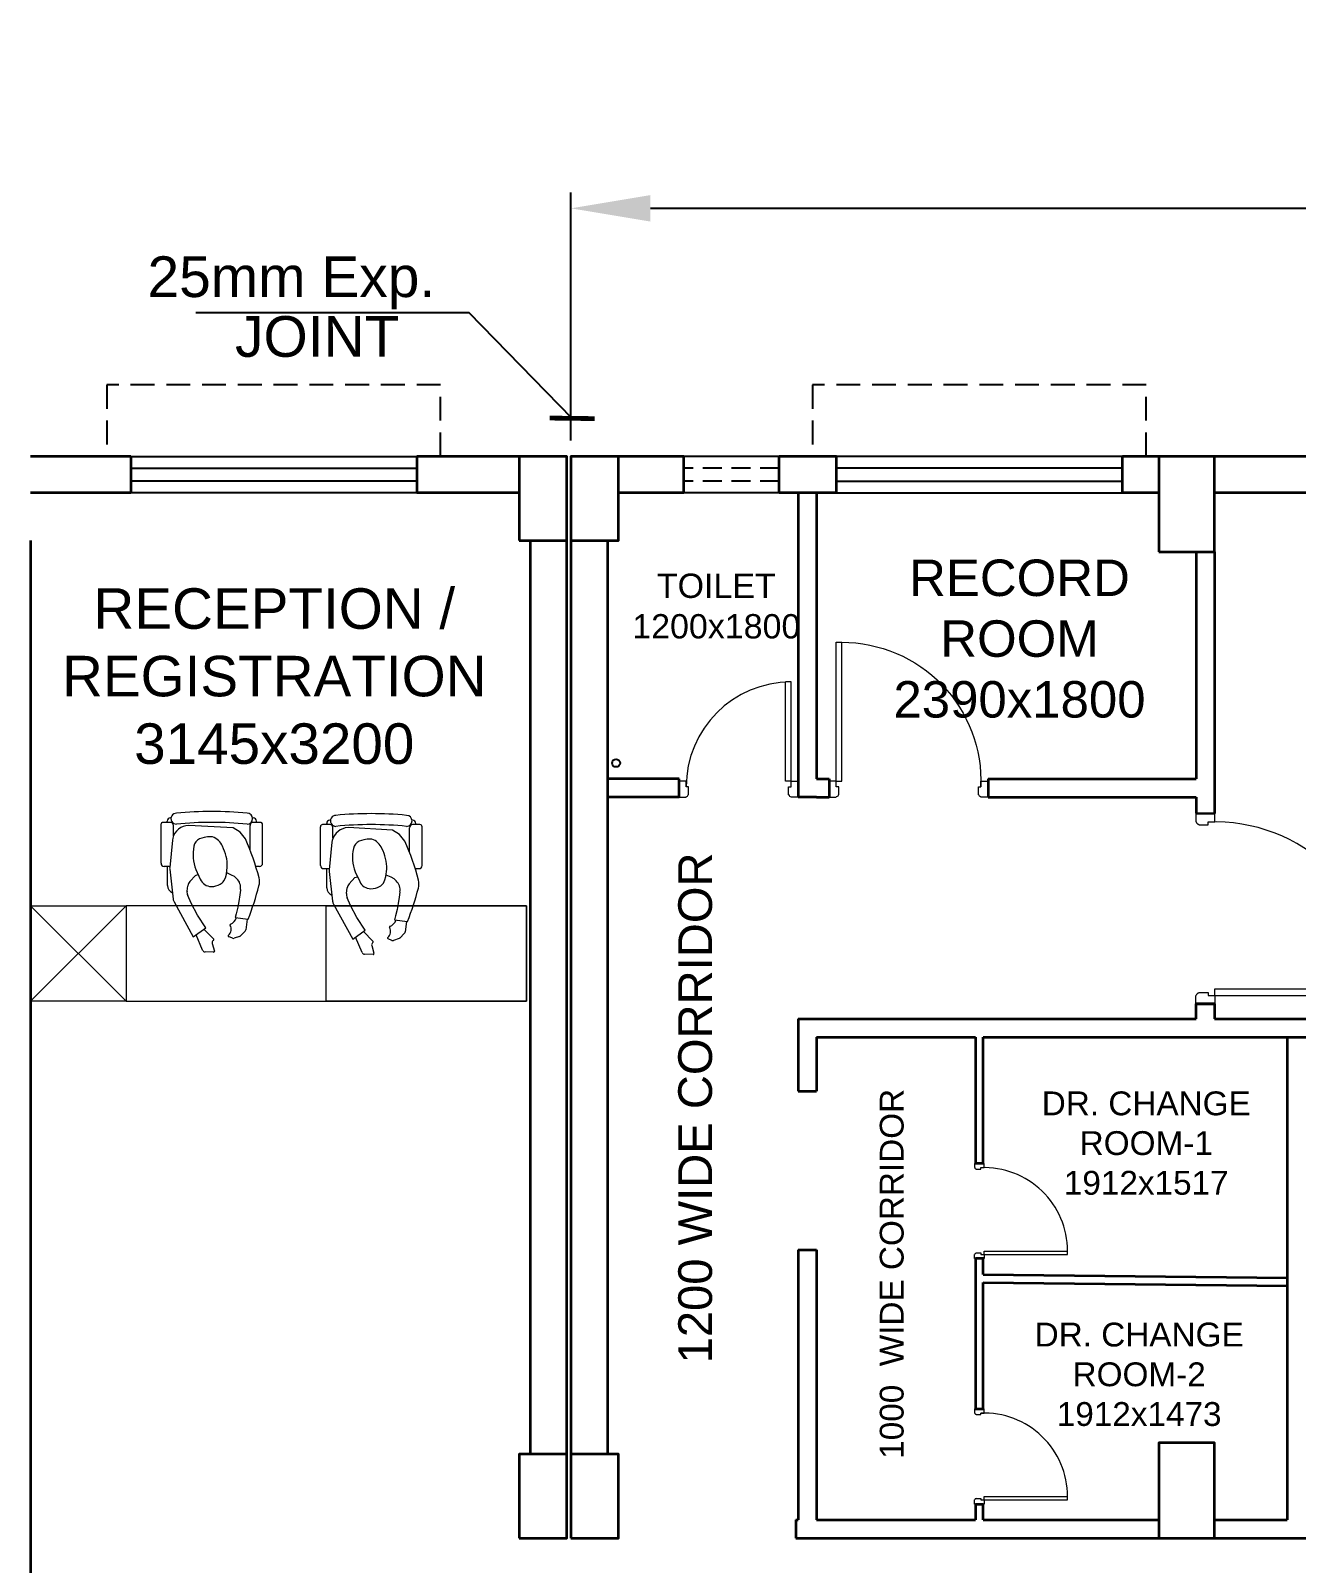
# Model space of a CAD drawing. Header units: millimetres. Extents: x 1380494 to 2061523, y -305664 to -174999.
# Drawn here: x 2005513 to 2013478, y -278272 to -268624 of the extents above; entities that cross this region are included whole.
import ezdxf
from ezdxf.enums import TextEntityAlignment as Align

# ---------------------------------------------------------------- set-up
doc = ezdxf.new("R2010")
doc.units = ezdxf.units.MM
doc.header["$LTSCALE"] = 600
doc.header["$MEASUREMENT"] = 0
doc.header["$PDMODE"] = 35
doc.linetypes.add('HIDDEN', pattern=[0.375, 0.25, -0.125])
for name, color, linetype, lineweight in [('col', 5, 'Continuous', 35), ('D.F', 251, 'Continuous', 5), ('DOOR', 144, 'Continuous', 13), ('funiture', 30, 'Continuous', 13), ('P-Wall', 250, 'Continuous', 35)]:
    doc.layers.add(name, color=color, linetype=linetype, lineweight=lineweight)
for name, color, linetype in [('EXP JOINT', 3, 'Continuous'), ('Lines', 7, 'Continuous'), ('MEP_HVAC_DRAIN_PIPE', 7, 'Continuous'), ('TEXT', 250, 'Continuous'), ('wall', 1, 'Continuous'), ('Window', 4, 'Continuous')]:
    doc.layers.add(name, color=color, linetype=linetype)
doc.styles.add('ARIAL', font='arial.ttf')
doc.styles.add('ROMANS', font='romans.shx')
doc.styles.add('ROMANT', font='romant.shx')
doc.dimstyles.new('CSB', dxfattribs={"dimscale": 150, "dimtxt": 1.5, "dimasz": 1.5, "dimexe": 1, "dimexo": 1, "dimgap": 1, "dimtad": 1, "dimdec": 0, "dimzin": 0, "dimdsep": 46, "dimtxsty": 'ROMANS', "dimblk": 'ARCHTICK', "dimcen": 1, "dimdle": 1, "dimclrd": 5, "dimclre": 5, "dimclrt": 6, "dimadec": 0, "dimazin": 0, "dimtfac": 1, "dimtdec": 0, "dimtix": 1, "dimtmove": 2, "dimatfit": 3, "dimldrblk": 'ARCHTICK', "dimfxl": 1, "dimtolj": 1, "dimtzin": 0, "dimarcsym": 0})
doc.dimstyles.get("Standard").update_dxf_attribs({"dimscale": 1.5, "dimtxt": 150, "dimasz": 150, "dimexe": 100, "dimexo": 100, "dimgap": 0.25, "dimtad": 0, "dimdec": 0, "dimzin": 0, "dimdsep": 46, "dimtxsty": 'ARIAL', "dimcen": 0.09, "dimdle": 100, "dimclrd": 7, "dimclre": 7, "dimclrt": 7, "dimadec": 0, "dimazin": 0, "dimtfac": 1, "dimtdec": 0, "dimtofl": 0, "dimtmove": 0, "dimatfit": 3, "dimfxl": 1, "dimtolj": 1, "dimtzin": 0, "dimarcsym": 0})

# ---------------------------------------------------------------- blocks, each defined once
blk = doc.blocks.new('A$C19B8274B')
at = {"layer": 'DOOR'}
blk.add_line((-45, 925), (-80, 925), dxfattribs=at)
at = {"layer": 'DOOR', "color": 8}
for p, q in [((-80, 50), (-80, 925)), ((-45, 50), (-45, 925)), ((-45, 50), (-80, 50)), ((-955, -50), (-955, -47.5)), ((-940, -35), (-942.5, -35)), ((-60, -35), (-57.5, -35)), ((-45, -50), (-45, -47.5))]:
    blk.add_line(p, q, dxfattribs=at)
for points in [[(-940, 15), (-955, 15), (-955, 50), (-1000, 50), (-1000, -50), (-955, -50)], [(-940, -35), (-940, 15)], [(-60, 15), (-45, 15), (-45, 50), (0, 50), (0, -50), (-45, -50)], [(-60, -35), (-60, 15)]]:
    blk.add_lwpolyline(points, dxfattribs=at)
for centre, radius, start, end in [((-80, 50), 875, 90, 182.29244), ((-955, -35), 12.5, 270, 0), ((-45, -35), 12.5, 180, 270)]:
    blk.add_arc(centre, radius, start, end, dxfattribs=at)
blk = doc.blocks.new('W1800')
at = {"layer": 'wall', "color": 7}
for p, q in [((0, -57.5), (0, 172.5)), ((1800, 172.5), (1800, -57.5))]:
    blk.add_line(p, q, dxfattribs=at)
at = {"layer": 'Window'}
for p, q in [((0, 172.5), (1800, 172.5)), ((0, 97.5), (1800, 97.5)), ((1800, 17.5), (0, 17.5)), ((1800, -57.5), (0, -57.5))]:
    blk.add_line(p, q, dxfattribs=at)
blk = doc.blocks.new('*D172')
at = {"layer": 'D.F', "color": 5, "lineweight": -2, "transparency": 16777216}
for p, q in [((2008913.3, -271204.3), (2008913.3, -269642.7)), ((2042188.3, -271204.3), (2042188.3, -269642.7)), ((2009413.3, -269742.7), (2021395.6, -269742.7)), ((2041688.3, -269742.7), (2029706, -269742.7))]:
    blk.add_line(p, q, dxfattribs=at)
at = {"layer": 'D.F', "color": 5, "transparency": 16777216}
for points in [[(2009413.3, -269659.4), (2009413.3, -269826.1), (2008913.3, -269742.7)], [(2041688.3, -269659.4), (2041688.3, -269826.1), (2042188.3, -269742.7)]]:
    blk.add_solid(points, dxfattribs=at)
at = {"layer": 'Defpoints', "color": 0, "transparency": 16777216}
for p in [(2008913.3, -269742.7), (2008913.3, -271304.3), (2042188.3, -271304.3)]:
    blk.add_point(p, dxfattribs=at)
at = {"layer": 'D.F', "color": 7, "transparency": 16777216, "insert": (2025550.8, -269742.7), "char_height": 750, "attachment_point": 5, "style": 'ROMANT'}
blk.add_mtext('\\A1;{\\H0.6667x;INFERTILITY CENTER}', dxfattribs=at)
blk = doc.blocks.new('750')
at = {"layer": 'DOOR', "color": 8}
for p, q in [((-50, 705), (-47.5, 705)), ((-35, 690), (-35, 692.5)), ((-50, 45), (-47.5, 45)), ((-35, 60), (-35, 57.5)), ((50, 45), (50, 80)), ((50, 80), (675, 80)), ((50, 45), (675, 45)), ((675, 45), (675, 80))]:
    blk.add_line(p, q, dxfattribs=at)
for points in [[(15, 690), (15, 705), (50, 705), (50, 750), (-50, 750), (-50, 705)], [(-35, 690), (15, 690)], [(15, 60), (15, 45), (50, 45), (50, 0), (-50, 0), (-50, 45)], [(-35, 60), (15, 60)]]:
    blk.add_lwpolyline(points, dxfattribs=at)
for centre, radius, start, end in [((-35, 705), 12.5, 180, 270), ((15, 45), 660, 0, 90), ((-35, 45), 12.5, 90, 180)]:
    blk.add_arc(centre, radius, start, end, dxfattribs=at)
blk = doc.blocks.new('A$C749C31A5')
for p, q in [((287.9, 755.3), (275.2, 799.3)), ((280.3, 805.9), (329.4, 804.2)), ((343.1, 794.7), (380.2, 706.3)), ((99.5, 684.5), (126.3, 711.6)), ((131.5, 714.8), (163.4, 725.6)), ((172.8, 725.3), (194.5, 716.3)), ((335.7, 674), (280.6, 730)), ((281.1, 737.7), (282.6, 738.9)), ((396.3, 717.8), (325.4, 666.1)), ((506.5, 517.8), (396.3, 717.8)), ((157.6, 607.4), (82.4, 617.4)), ((88.5, 616.7), (95.7, 676.7)), ((325.4, 666.1), (373.2, 594.5)), ((135.8, 514.9), (142.2, 547.8)), ((142.2, 547.8), (151.8, 585.3)), ((151.8, 585.3), (157.6, 607.4)), ((373.2, 594.5), (408.7, 524.8)), ((126.5, 447.7), (126.8, 449.7)), ((126.8, 449.7), (130, 478.1)), ((130, 478.1), (135.8, 514.9)), ((408.7, 524.8), (428.6, 481.1)), ((432.2, 456.6), (427.9, 425.2)), ((531.4, 330.4), (511.7, 501.3)), ((162, 371.3), (147.8, 384.8)), ((179.4, 362.2), (162, 371.3)), ((206.3, 350.2), (179.4, 362.2)), ((207.4, 359), (202.2, 318.3)), ((211.9, 379.6), (207.4, 359)), ((220.9, 397.1), (211.9, 379.6)), ((382.5, 332.6), (356.5, 388.1)), ((384.5, 366.1), (369.6, 361.3)), ((416.5, 401), (384.5, 366.1)), ((543.8, 424.6), (543.8, 314.9)), ((0, 297), (0, 74.8)), ((17.9, 314.9), (38.9, 314.9)), ((515.3, 163.6), (531.4, 320.7)), ((530.9, 314.9), (563.3, 314.9)), ((581.2, 297), (581.2, 74.8)), ((71.5, 221.4), (71.5, 80.4)), ((98.4, 157.4), (128.8, 118.8)), ((128.8, 118.8), (168.8, 93.6)), ((168.8, 93.6), (422.9, 79.8)), ((286.5, 145.4), (314.3, 146)), ((314.3, 146), (333.6, 149.3)), ((333.6, 149.3), (360.1, 157.7)), ((509.7, 140.6), (509.7, 80.4)), ((514, 153.5), (515.3, 163.6)), ((12.2, 62.6), (53.8, 62.6)), ((35.8, 62.6), (35.8, 56)), ((54.1, 37.7), (57.2, 37.7)), ((524.1, 37.7), (527.1, 37.7)), ((527.5, 62.6), (569, 62.6)), ((545.5, 62.6), (545.5, 56))]:
    blk.add_line(p, q)
for centre, major_axis, start_param, end_param in [((280.2, 800.8), (-3.64, 3.64), -0.820791, 1.065616), ((328.9, 788.7), (10.9, 10.9), 5.894858, 7.03319), ((135.8, 702.1), (-9.48, 9.48), -0.459579, 0.004984), ((167.7, 712.9), (9.48, 9.48), 0.392715, 1.111217), ((223.6, 674.7), (31.1, 31.1), 1.473299, 2.900347), ((192.8, 712.2), (-3.16, 3.16), 3.044095, 5.105104), ((284.3, 733.6), (3.64, 3.64), 1.454932, 3.132464), ((273, 751), (-10.9, 10.9), 3.025729, 4.207208), ((1922.2, -81.6), (-1391.7, 1391.7), 0.422326, 0.524594), ((109, 675.1), (9.48, 9.48), 1.575781, 2.235741), ((208.2, 587.2), (-44.7, 44.7), -0.389622, 0.44073), ((182.1, 649.6), (3.16, 3.16), 4.322767, 6.041939), ((197.1, 436.6), (50.6, 50.6), 2.20036, 3.165612), ((387.9, 462.6), (-31.6, 31.6), 3.79164, 4.353509), ((467.3, 496.2), (31.6, 31.6), 5.612395, 6.001159), ((499.8, 424.6), (31.1, 31.1), 5.497787, 6.69493), ((107, 402.9), (-63.2, 63.2), 0.524594, 1.034846), ((1343.4, 717.9), (-365, 1315.6), 1.549601, 1.723123), ((277.1, 355.7), (-49.3, 49.3), -0.268954, 0.150173), ((291.1, 333.9), (67.6, 67.6), 0.764553, 1.316959), ((293, 360.2), (-49, 49), 4.341426, 5.496709), ((383.6, 431.3), (-31.6, 31.6), 3.183154, 3.79164), ((17.9, 297), (12.6, 12.6), 0.785398, 2.356194), ((443.7, 312.4), (235.8, 54.4), 2.890446, 3.399922), ((147.7, 247.1), (-176.7, 176.7), 3.73355, 4.276249), ((487, 325.3), (-31.6, 31.6), 3.824541, 4.041599), ((563.3, 297), (12.6, 12.6), 5.497787, 7.068583), ((318, 235.3), (67.3, 67.3), 2.74069, 3.590533), ((336.4, 210.3), (-40.8, 40.8), 2.779238, 3.730613), ((418.3, 178.6), (-70, 70), 2.402881, 3.670313), ((12.2, 74.8), (8.63, 8.63), 2.356194, 3.926991), ((54.1, 56), (-13, 13), 0.785398, 2.356194), ((53.8, 80.4), (-12.6, 12.6), 2.356194, 3.926991), ((88.4, 41.3), (-22.2, 22.2), -0.785398, 2.356194), ((290.6, 2090.1), (-38.3, 2027.2), 3.022801, 3.222589), ((290.6, 2089.9), (-2089.2, 53), 1.499279, 1.693085), ((492.8, 41.3), (-22.2, 22.2), 2.356194, 5.497787), ((527.5, 80.4), (-12.6, 12.6), 0.785398, 2.356194), ((527.1, 56), (13, 13), 3.926991, 5.497787), ((569, 74.8), (-8.63, 8.63), 2.356194, 3.926991)]:
    blk.add_ellipse(centre, major_axis=major_axis, ratio=1, start_param=start_param, end_param=end_param)

msp = doc.modelspace()

# ---------------------------------------------------------------- linework, layer by layer
at = {"layer": 'col'}
for points in [[(2008588.3057, -271834.3043), (2008888.3057, -271834.3043), (2008888.3057, -271304.3043), (2008588.3057, -271304.3043)], [(2008913.3057, -271834.3043), (2009213.3057, -271834.3043), (2009213.3057, -271304.3043), (2008913.3057, -271304.3043)], [(2012613.3057, -271904.3043), (2012963.3057, -271904.3043), (2012963.3057, -271304.3043), (2012613.3057, -271304.3043)], [(2012613.3057, -278114.3043), (2012963.3057, -278114.3043), (2012963.3057, -277514.3043), (2012613.3057, -277514.3043)], [(2008588.3057, -278114.3043), (2008888.3057, -278114.3043), (2008888.3057, -277584.3043), (2008588.3057, -277584.3043)], [(2008913.3057, -278114.3043), (2009213.3057, -278114.3043), (2009213.3057, -277584.3043), (2008913.3057, -277584.3043)]]:
    msp.add_lwpolyline(points, close=True, dxfattribs=at)
at = {"layer": 'funiture'}
for p, q in [((2006113.3057, -274734.3043), (2005513.3057, -274134.3043)), ((2006113.3057, -274134.3043), (2005513.3057, -274734.3043))]:
    msp.add_line(p, q, dxfattribs=at)
for points in [[(2005513.3057, -274734.3043), (2005513.3057, -274134.3043), (2006113.3057, -274134.3043), (2006113.3057, -274734.3043)], [(2005513.3057, -274134.3043), (2006113.3057, -274134.3043), (2006113.3057, -274734.3043), (2005513.3057, -274734.3043)], [(2007373.3057, -274134.3043), (2008633.3057, -274134.3043), (2008633.3057, -274734.3043), (2007373.3057, -274734.3043)]]:
    msp.add_lwpolyline(points, close=True, dxfattribs=at)
msp.add_lwpolyline([(2006113.3057, -274734.3043), (2008633.3057, -274734.3043), (2008633.3057, -274134.3043), (2006113.3057, -274134.3043), (2006113.3057, -274734.3043)], dxfattribs=at)
at = {"layer": 'Lines', "linetype": 'HIDDEN'}
for points in [[(2008092.4665, -271304.3043), (2008092.4665, -270854.3043), (2005992.4665, -270854.3043), (2005992.4665, -271304.3043)], [(2012533.632, -271304.3043), (2012533.632, -270854.3043), (2010433.632, -270854.3043), (2010433.632, -271304.3043)]]:
    msp.add_lwpolyline(points, dxfattribs=at)
at = {"layer": 'MEP_HVAC_DRAIN_PIPE', "linetype": 'ByBlock'}
msp.add_circle((2009197.1145, -273234.3043), 25, dxfattribs=at)
at = {"layer": 'P-Wall', "color": 8, "linetype": 'Continuous'}
for p, q in [((2006143.8057, -271304.3043), (2005513.3057, -271304.3043)), ((2006143.8057, -271304.3043), (2006143.8057, -271534.3043)), ((2008588.3057, -271304.3043), (2007943.8057, -271304.3043)), ((2007943.8057, -271304.3043), (2007943.8057, -271534.3043)), ((2006143.8057, -271534.3043), (2005513.3057, -271534.3043)), ((2008588.3057, -271534.3043), (2007943.8057, -271534.3043)), ((2010343.3057, -271534.3043), (2010343.3057, -273449.2817)), ((2010458.3057, -271534.3043), (2010458.3057, -273334.2817)), ((2005513.3057, -271834.3043), (2005513.3057, -280514.3043)), ((2008658.3057, -277584.3043), (2008658.3057, -271834.3043)), ((2008888.3057, -277584.3043), (2008888.3057, -271834.3043)), ((2008913.3057, -271834.3043), (2008913.3057, -277584.3043)), ((2009143.3057, -271834.3043), (2009143.3057, -277584.3043)), ((2008913.3057, -271904.3043), (2008913.3057, -277514.3043)), ((2009143.3057, -271904.3043), (2009143.3057, -277514.3043)), ((2010538.3057, -273334.2817), (2010538.3057, -273449.2817)), ((2011538.3057, -273334.2817), (2011538.3057, -273449.2817)), ((2010458.3057, -273449.2817), (2010343.3057, -273449.2817)), ((2012963.3057, -274751.1585), (2012848.3057, -274751.1585)), ((2010343.3057, -274844.3043), (2012848.3057, -274844.3043)), ((2010343.3057, -274844.3043), (2010343.3057, -275299.3043)), ((2012963.3057, -274844.3043), (2016383.3057, -274844.3043)), ((2010458.3057, -274959.3043), (2011458.3057, -274959.3043)), ((2010458.3057, -274959.3043), (2010458.3057, -275299.3043)), ((2011508.3057, -274959.3043), (2016383.3057, -274959.3043)), ((2013420.8057, -274959.3043), (2013420.5385, -277999.3043)), ((2010343.3057, -275299.3043), (2010458.3057, -275299.3043)), ((2010343.3057, -276299.3043), (2010458.3057, -276299.3043)), ((2010343.3057, -276299.3043), (2010343.3057, -277999.3043)), ((2010458.3057, -276299.3043), (2010458.3057, -277999.3043)), ((2010328.3057, -277999.3043), (2010343.3057, -277999.3043)), ((2010328.3057, -277999.3043), (2010328.3057, -278114.3043)), ((2010458.3057, -277999.3043), (2011458.3057, -277999.3043)), ((2011508.3057, -277999.3043), (2012613.3057, -277999.3043)), ((2012963.3057, -277999.3043), (2013420.5385, -277999.3043)), ((2010328.3057, -278114.3043), (2012613.3057, -278114.3043)), ((2012963.3057, -278114.3043), (2015148.3057, -278114.3043))]:
    msp.add_line(p, q, dxfattribs=at)
at = {"layer": 'P-Wall', "color": 8}
for p, q in [((2009623.3057, -271304.3043), (2009213.3057, -271304.3043)), ((2009623.3057, -271534.3043), (2009623.3057, -271304.3043)), ((2010223.3057, -271534.3043), (2010223.3057, -271304.3043)), ((2010583.632, -271304.3043), (2010223.3057, -271304.3043)), ((2010583.632, -271534.3043), (2010583.632, -271304.3043)), ((2012383.632, -271534.3043), (2012383.632, -271304.3043)), ((2012613.3057, -271304.3043), (2012383.632, -271304.3043)), ((2013713.632, -271304.3043), (2012963.3057, -271304.3043)), ((2009623.3057, -271534.3043), (2009213.3057, -271534.3043)), ((2010583.632, -271534.3043), (2010223.3057, -271534.3043)), ((2012613.3057, -271534.3043), (2012383.632, -271534.3043)), ((2013713.632, -271534.3043), (2012963.3057, -271534.3043)), ((2012848.3057, -271904.3043), (2012848.3057, -273334.2817)), ((2012963.3057, -271904.3043), (2012963.3057, -273553.0353)), ((2009593.3057, -273334.3043), (2009143.3057, -273334.3043)), ((2009593.3057, -273449.3043), (2009593.3057, -273334.3043)), ((2010458.3057, -273334.2817), (2010538.3057, -273334.2817)), ((2011538.3057, -273334.2817), (2012848.3057, -273334.2817)), ((2009593.3057, -273449.3043), (2009143.3057, -273449.3043)), ((2010458.3057, -273449.2817), (2010538.3057, -273449.2817)), ((2011538.3057, -273449.2817), (2012848.3057, -273449.2817))]:
    msp.add_line(p, q, dxfattribs=at)
at = {"layer": 'P-Wall'}
for p, q in [((2012848.3057, -273449.2817), (2012848.3057, -273549.2817)), ((2012848.3057, -273549.2817), (2012963.3057, -273553.0353)), ((2012848.3057, -274844.3043), (2012848.3057, -274751.1585)), ((2012848.3057, -274751.1585), (2012963.3057, -274751.1585)), ((2012963.3057, -274751.1585), (2012963.3057, -274844.3043)), ((2011458.3057, -274959.3043), (2011458.3057, -275754.3059)), ((2011508.3057, -275754.3059), (2011508.3057, -274959.3043)), ((2011508.5874, -275754.3059), (2011458.3057, -275754.3059)), ((2011458.3057, -276354.3059), (2011458.3057, -277299.3043)), ((2011508.5874, -276354.3059), (2011458.3057, -276354.3059)), ((2011508.3057, -276454.3233), (2011508.3057, -276354.3059)), ((2011508.024, -276504.3027), (2013420.2568, -276525.8491)), ((2011508.3057, -276454.3233), (2013420.8201, -276475.8523)), ((2011508.3057, -277299.3043), (2011508.3057, -276504.3059)), ((2011458.3057, -277299.3043), (2011508.3057, -277299.3043)), ((2011458.3057, -277899.3043), (2011458.3057, -277999.3043)), ((2011458.3057, -277899.3043), (2011508.3057, -277899.3043)), ((2011508.3057, -277999.3043), (2011508.3057, -277899.3043))]:
    msp.add_line(p, q, dxfattribs=at)
at = {"layer": 'Window', "ltscale": 750}
for p, q in [((2010223.3057, -271304.3043), (2009623.3057, -271304.3043)), ((2010223.3057, -271534.3043), (2009623.3057, -271534.3043))]:
    msp.add_line(p, q, dxfattribs=at)
at = {"layer": 'Window', "linetype": 'HIDDEN', "ltscale": 0.8}
for p, q in [((2010223.3057, -271379.3043), (2009623.3057, -271379.3043)), ((2010223.3057, -271459.3043), (2009623.3057, -271459.3043))]:
    msp.add_line(p, q, dxfattribs=at)

# ---------------------------------------------------------------- block references
at = {"layer": 'DOOR', "color": 7, "rotation": 180}
msp.add_blockref('W1800', (2007943.8057, -271361.8043), dxfattribs=at)
at = {"layer": 'DOOR', "color": 7, "xscale": -1, "rotation": 180}
msp.add_blockref('W1800', (2010583.632, -271361.8043), dxfattribs=at)
at = {"layer": 'DOOR', "linetype": 'Continuous', "xscale": -1}
msp.add_blockref('A$C19B8274B', (2010538.3057, -273399.2817), dxfattribs=at)
at = {"layer": 'DOOR', "rotation": 90}
msp.add_blockref('750', (2010343.3057, -273399.2817), dxfattribs=at)
at = {"layer": 'DOOR', "linetype": 'Continuous'}
for p, xscale, yscale, zscale, rotation in [((2012905.8057, -274751.1585), 1.199999999999721, 1.199999999999721, 1.199999999999721, 270), ((2011483.4465, -276354.3059), 0.6, 0.6, 0.6, 270.0000000000001), ((2011483.3057, -277899.3043), 0.6, 0.6, 0.6, 270.0000000000001)]:
    msp.add_blockref('A$C19B8274B', p, dxfattribs=dict(at, xscale=xscale, yscale=yscale, zscale=zscale, rotation=rotation))
at = {"layer": 'funiture', "xscale": 1.099999999714782, "yscale": 1.099999999714782, "zscale": 1.099999999714782, "rotation": 180}
for p in [(2006972.8408, -273539.0871), (2007976.1738, -273553.085)]:
    msp.add_blockref('A$C749C31A5', p, dxfattribs=at)

# ---------------------------------------------------------------- texts
at = {"layer": 'EXP JOINT', "color": 6, "style": 'ARIAL'}
for s, p in [('25mm Exp.', (2007153.7711, -270173.1642)), ('JOINT', (2007316.4576, -270549.2691))]:
    msp.add_text(s, height=256.28906, dxfattribs=at).set_placement(p, align=Align.MIDDLE_CENTER)
at = {"layer": 'TEXT', "color": 8, "style": 'ARIAL'}
msp.add_text('1200 WIDE CORRIDOR', height=212.5, rotation=90, dxfattribs=at).set_placement((2009864.8658, -275405.4533), align=Align.BOTTOM_CENTER)
at = {"layer": 'TEXT', "color": 8, "attachment_point": 5, "style": 'ARIAL'}
for s, insert, char_height, width in [('RECORD ROOM 2390x1800', (2011736.004, -272452.5622), 229.5, 2254.176222), ('TOILET\\P1200x1800', (2009828.0776, -272247.2012), 153, 1626.955662), ('RECEPTION / REGISTRATION 3145x3200', (2007046.21, -272688.9468), 255, 2770.907231), ('\\PDR. CHANGE ROOM-1 1912x1517', (2012533.6649, -275502.8084), 150, 1732.690976), ('\\PDR. CHANGE ROOM-2 1912x1473', (2012489.0761, -276958.2118), 150, 1648.554352)]:
    msp.add_mtext(s, dxfattribs=dict(at, insert=insert, char_height=char_height, width=width))
at = {"layer": 'TEXT', "color": 8, "insert": (2010932.8325, -276449.7441), "char_height": 150, "width": 4316.114495, "attachment_point": 5, "rotation": 90, "style": 'ARIAL'}
msp.add_mtext('1000  WIDE CORRIDOR', dxfattribs=at)

# ---------------------------------------------------------------- dimensions: what is measured, and where the dimension line sits
at = {"layer": 'D.F'}
dim = msp.add_aligned_dim(p1=(2042188.3057, -271304.3043), p2=(2008913.3057, -271304.3043), distance=-1561.56, text='{\\H0.6667x;INFERTILITY CENTER}', dimstyle='Standard', override={"dimscale": 1, "dimtxt": 750, "dimasz": 500, "dimtxsty": 'ROMANT', "dimclrd": 5, "dimclre": 5, "dimclrt": 7}, dxfattribs=at)
dim.commit()
dim.dimension.update_dxf_attribs({"geometry": '*D172', "text_midpoint": (2025550.8057, -269742.7443)})

# ---------------------------------------------------------------- leaders
at = {"layer": 'EXP JOINT'}
msp.add_leader([(2008920.4971, -271064.7247), (2008273.2081, -270400.5344), (2006553.048, -270400.5344)], dimstyle='CSB', override={"dimscale": 100, "dimasz": 2, "dimtxsty": 'ROMANS'}, dxfattribs=at)

doc.saveas('drawing.dxf')
